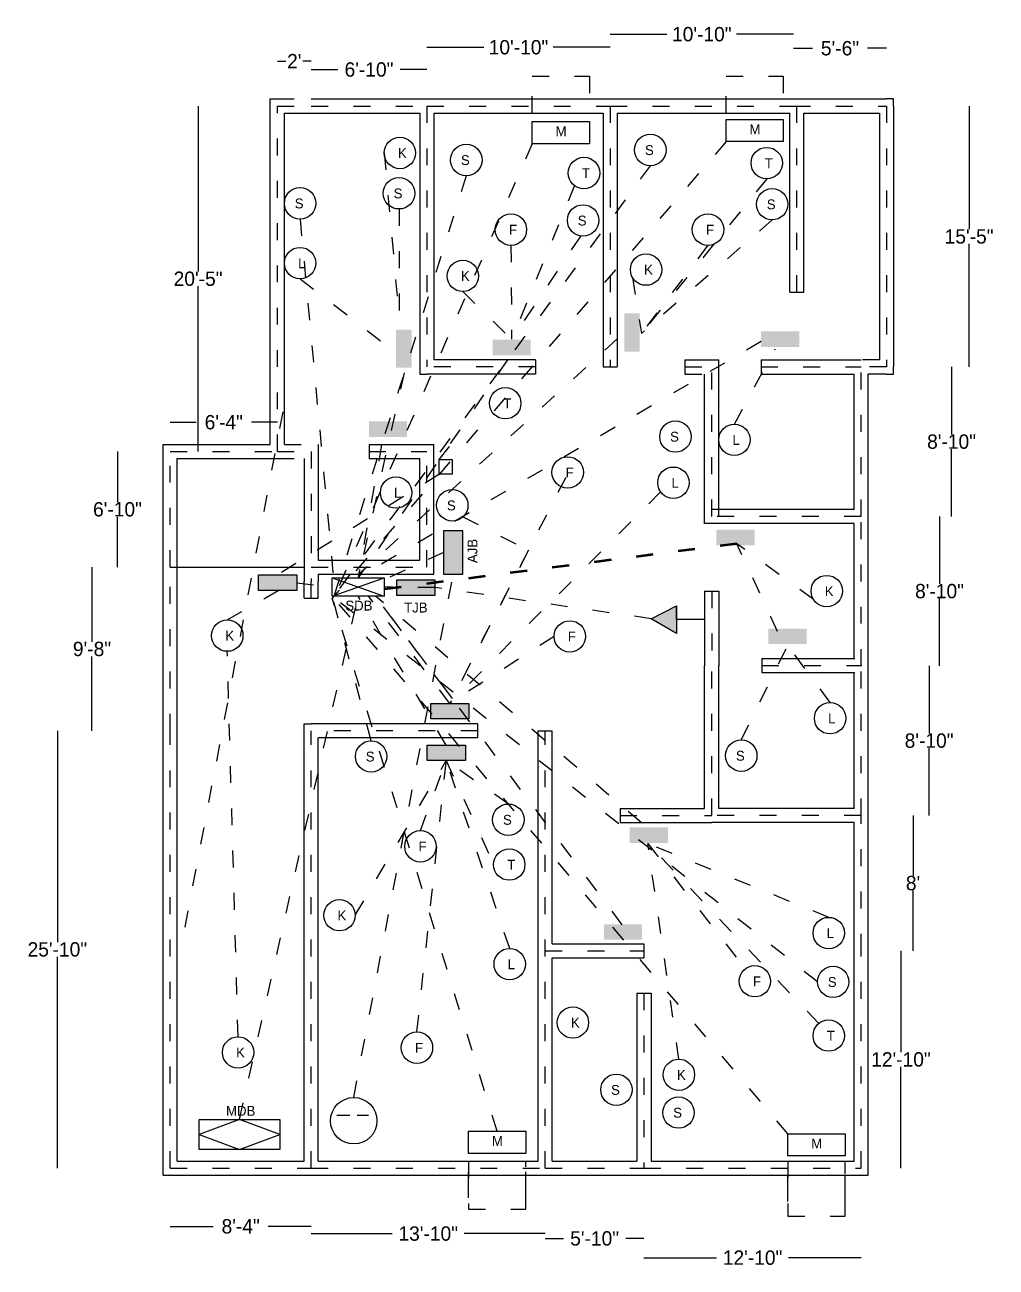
# Model space of a CAD drawing. Header units: inches. Extents: x -123 to 1465, y -60 to 833.
# Drawn here: x 776 to 1465, y -48 to 833 of the extents above; entities that cross this region are included whole.
import ezdxf

# ---------------------------------------------------------------- set-up
doc = ezdxf.new("R2010")
doc.units = ezdxf.units.IN
doc.header["$MEASUREMENT"] = 0
doc.linetypes.add('ACAD_ISO03W100', pattern=[30, 12, -18])
doc.dimstyles.get("Standard").update_dxf_attribs({"dimtxt": 10.18, "dimasz": 0.18, "dimexe": 0.18, "dimexo": 0.0625, "dimgap": 0.09, "dimtad": 0, "dimtih": 1, "dimtoh": 1, "dimdec": 0, "dimzin": 0, "dimdsep": 46, "dimlunit": 3, "dimtxsty": 'Standard', "dimblk": 'NONE', "dimcen": 0.09, "dimse1": 1, "dimse2": 1, "dimadec": 0, "dimazin": 0, "dimtfac": 1, "dimtdec": 0, "dimtofl": 0, "dimtmove": 0, "dimatfit": 3, "dimldrblk": 'NONE', "dimfxl": 1, "dimtolj": 1, "dimtzin": 0, "dimarcsym": 0})

# ---------------------------------------------------------------- blocks, each defined once
blk = doc.blocks.new('*D73')
at = {"color": 0, "lineweight": -2}
for p, q in [((842.08, 530.19), (842.08, 494.37)), ((842.08, 448.19), (842.08, 484.01))]:
    blk.add_line(p, q, dxfattribs=at)
at = {"layer": 'Defpoints', "color": 0}
for p in [(879.46, 530.19), (842.08, 448.19), (879.46, 448.19)]:
    blk.add_point(p, dxfattribs=at)
at = {"color": 0, "insert": (842.08, 489.19), "char_height": 10.18, "attachment_point": 5}
blk.add_mtext('\\A1;6\'-10"', dxfattribs=at)
blk = doc.blocks.new('_None')
blk = doc.blocks.new('*D74')
at = {"color": 0, "lineweight": -2}
for p, q in [((824.01, 448.19), (824.01, 395.37)), ((824.01, 332.19), (824.01, 385.01))]:
    blk.add_line(p, q, dxfattribs=at)
at = {"layer": 'Defpoints', "color": 0}
for p in [(879.46, 448.19), (824.01, 332.19), (879.46, 332.19)]:
    blk.add_point(p, dxfattribs=at)
at = {"color": 0, "insert": (824.01, 390.19), "char_height": 10.18, "attachment_point": 5}
blk.add_mtext('\\A1;9\'-8"', dxfattribs=at)
blk = doc.blocks.new('*D75')
at = {"color": 0, "lineweight": -2}
for p, q in [((799.44, 332.19), (799.44, 182.37)), ((799.44, 22.19), (799.44, 172.01))]:
    blk.add_line(p, q, dxfattribs=at)
at = {"layer": 'Defpoints', "color": 0}
for p in [(879.46, 332.19), (799.44, 22.19), (879.46, 22.19)]:
    blk.add_point(p, dxfattribs=at)
at = {"color": 0, "insert": (799.44, 177.19), "char_height": 10.18, "attachment_point": 5}
blk.add_mtext('\\A1;25\'-10"', dxfattribs=at)
blk = doc.blocks.new('*D76')
at = {"color": 0, "lineweight": -2}
for p, q in [((879.46, -19.18), (909.86, -19.18)), ((979.46, -19.18), (949.06, -19.18))]:
    blk.add_line(p, q, dxfattribs=at)
at = {"layer": 'Defpoints', "color": 0}
for p in [(879.46, 22.19), (979.46, 22.19), (979.46, -19.18)]:
    blk.add_point(p, dxfattribs=at)
at = {"color": 0, "insert": (929.46, -19.18), "char_height": 10.18, "attachment_point": 5}
blk.add_mtext('\\A1;8\'-4"', dxfattribs=at)
blk = doc.blocks.new('*D77')
at = {"color": 0, "lineweight": -2}
for p, q in [((979.46, -24.3), (1036.92, -24.3)), ((1145.46, -24.3), (1088, -24.3))]:
    blk.add_line(p, q, dxfattribs=at)
at = {"layer": 'Defpoints', "color": 0}
for p in [(979.46, 22.19), (1145.46, 22.19), (1145.46, -24.3)]:
    blk.add_point(p, dxfattribs=at)
at = {"color": 0, "insert": (1062.46, -24.3), "char_height": 10.18, "attachment_point": 5}
blk.add_mtext('\\A1;13\'-10"', dxfattribs=at)
blk = doc.blocks.new('*D78')
at = {"color": 0, "lineweight": -2}
for p, q in [((1145.46, -27.72), (1158.31, -27.72)), ((1215.46, -27.72), (1202.6, -27.72))]:
    blk.add_line(p, q, dxfattribs=at)
at = {"layer": 'Defpoints', "color": 0}
for p in [(1145.46, 22.19), (1215.46, 22.19), (1215.46, -27.72)]:
    blk.add_point(p, dxfattribs=at)
at = {"color": 0, "insert": (1180.46, -27.72), "char_height": 10.18, "attachment_point": 5}
blk.add_mtext('\\A1;5\'-10"', dxfattribs=at)
blk = doc.blocks.new('*D79')
at = {"color": 0, "lineweight": -2}
for p, q in [((1215.46, -41.38), (1266.92, -41.38)), ((1369.46, -41.38), (1318, -41.38))]:
    blk.add_line(p, q, dxfattribs=at)
at = {"layer": 'Defpoints', "color": 0}
for p in [(1369.46, 22.19), (1215.46, 17.19), (1369.46, -41.38)]:
    blk.add_point(p, dxfattribs=at)
at = {"color": 0, "insert": (1292.46, -41.38), "char_height": 10.18, "attachment_point": 5}
blk.add_mtext('\\A1;12\'-10"', dxfattribs=at)
blk = doc.blocks.new('*D80')
at = {"color": 0, "lineweight": -2}
for p, q in [((1397.7, 176.19), (1397.7, 104.37)), ((1397.7, 22.19), (1397.7, 94.01))]:
    blk.add_line(p, q, dxfattribs=at)
at = {"layer": 'Defpoints', "color": 0}
for p in [(1369.46, 176.19), (1397.7, 176.19), (1369.46, 22.19)]:
    blk.add_point(p, dxfattribs=at)
at = {"color": 0, "insert": (1397.7, 99.19), "char_height": 10.18, "attachment_point": 5}
blk.add_mtext('\\A1;12\'-10"', dxfattribs=at)
blk = doc.blocks.new('*D81')
at = {"color": 0, "lineweight": -2}
for p, q in [((1406.25, 272.19), (1406.25, 229.37)), ((1406.25, 176.19), (1406.25, 219.01))]:
    blk.add_line(p, q, dxfattribs=at)
at = {"layer": 'Defpoints', "color": 0}
for p in [(1369.46, 272.19), (1406.25, 272.19), (1369.46, 176.19)]:
    blk.add_point(p, dxfattribs=at)
at = {"color": 0, "insert": (1406.25, 224.19), "char_height": 10.18, "attachment_point": 5}
blk.add_mtext("\\A1;8'", dxfattribs=at)
blk = doc.blocks.new('*D82')
at = {"color": 0, "lineweight": -2}
for p, q in [((1417.65, 378.19), (1417.65, 330.37)), ((1417.65, 272.19), (1417.65, 320.01))]:
    blk.add_line(p, q, dxfattribs=at)
at = {"layer": 'Defpoints', "color": 0}
for p in [(1369.46, 378.19), (1417.65, 378.19), (1369.46, 272.19)]:
    blk.add_point(p, dxfattribs=at)
at = {"color": 0, "insert": (1417.65, 325.19), "char_height": 10.18, "attachment_point": 5}
blk.add_mtext('\\A1;8\'-10"', dxfattribs=at)
blk = doc.blocks.new('*D83')
at = {"color": 0, "lineweight": -2}
for p, q in [((1425.05, 484.19), (1425.05, 436.37)), ((1425.05, 378.19), (1425.05, 426.01))]:
    blk.add_line(p, q, dxfattribs=at)
at = {"layer": 'Defpoints', "color": 0}
for p in [(1369.46, 484.19), (1425.05, 484.19), (1369.46, 378.19)]:
    blk.add_point(p, dxfattribs=at)
at = {"color": 0, "insert": (1425.05, 431.19), "char_height": 10.18, "attachment_point": 5}
blk.add_mtext('\\A1;8\'-10"', dxfattribs=at)
blk = doc.blocks.new('*D84')
at = {"color": 0, "lineweight": -2}
for p, q in [((1433.58, 590.19), (1433.58, 542.37)), ((1433.58, 484.19), (1433.58, 532.01))]:
    blk.add_line(p, q, dxfattribs=at)
at = {"layer": 'Defpoints', "color": 0}
for p in [(1369.46, 590.19), (1433.58, 590.19), (1369.46, 484.19)]:
    blk.add_point(p, dxfattribs=at)
at = {"color": 0, "insert": (1433.58, 537.19), "char_height": 10.18, "attachment_point": 5}
blk.add_mtext('\\A1;8\'-10"', dxfattribs=at)
blk = doc.blocks.new('*D85')
at = {"color": 0, "lineweight": -2}
for p, q in [((1446.01, 775.19), (1446.01, 687.87)), ((1446.01, 590.19), (1446.01, 677.51))]:
    blk.add_line(p, q, dxfattribs=at)
at = {"layer": 'Defpoints', "color": 0}
for p in [(1387.46, 775.19), (1387.46, 590.19), (1446.01, 590.19)]:
    blk.add_point(p, dxfattribs=at)
at = {"color": 0, "insert": (1446.01, 682.69), "char_height": 10.18, "attachment_point": 5}
blk.add_mtext('\\A1;15\'-5"', dxfattribs=at)
blk = doc.blocks.new('*D86')
at = {"color": 0, "lineweight": -2}
for p, q in [((1321.46, 816.12), (1334.86, 816.12)), ((1387.46, 816.12), (1374.06, 816.12))]:
    blk.add_line(p, q, dxfattribs=at)
at = {"layer": 'Defpoints', "color": 0}
for p in [(1387.46, 816.12), (1321.46, 775.19), (1387.46, 775.19)]:
    blk.add_point(p, dxfattribs=at)
at = {"color": 0, "insert": (1354.46, 816.12), "char_height": 10.18, "attachment_point": 5}
blk.add_mtext('\\A1;5\'-6"', dxfattribs=at)
blk = doc.blocks.new('*D87')
at = {"color": 0, "lineweight": -2}
for p, q in [((1191.46, 826.07), (1231.77, 826.07)), ((1321.46, 826.07), (1281.15, 826.07))]:
    blk.add_line(p, q, dxfattribs=at)
at = {"layer": 'Defpoints', "color": 0}
for p in [(1191.46, 826.07), (1191.46, 775.19), (1321.46, 775.19)]:
    blk.add_point(p, dxfattribs=at)
at = {"color": 0, "insert": (1256.46, 826.07), "char_height": 10.18, "attachment_point": 5}
blk.add_mtext('\\A1;10\'-10"', dxfattribs=at)
blk = doc.blocks.new('*D88')
at = {"color": 0, "lineweight": -2}
for p, q in [((1061.46, 816.81), (1101.77, 816.81)), ((1191.46, 816.81), (1151.15, 816.81))]:
    blk.add_line(p, q, dxfattribs=at)
at = {"layer": 'Defpoints', "color": 0}
for p in [(1061.46, 816.81), (1061.46, 775.19), (1191.46, 775.19)]:
    blk.add_point(p, dxfattribs=at)
at = {"color": 0, "insert": (1126.46, 816.81), "char_height": 10.18, "attachment_point": 5}
blk.add_mtext('\\A1;10\'-10"', dxfattribs=at)
blk = doc.blocks.new('*D89')
at = {"color": 0, "lineweight": -2}
for p, q in [((979.46, 801.04), (998.31, 801.04)), ((1061.46, 801.04), (1042.6, 801.04))]:
    blk.add_line(p, q, dxfattribs=at)
at = {"layer": 'Defpoints', "color": 0}
for p in [(979.46, 801.04), (979.46, 775.19), (1061.46, 775.19)]:
    blk.add_point(p, dxfattribs=at)
at = {"color": 0, "insert": (1020.46, 801.04), "char_height": 10.18, "attachment_point": 5}
blk.add_mtext('\\A1;6\'-10"', dxfattribs=at)
blk = doc.blocks.new('*D90')
at = {"color": 0, "lineweight": -2}
for p, q in [((955.46, 806.99), (961.43, 806.99)), ((979.46, 806.99), (973.49, 806.99))]:
    blk.add_line(p, q, dxfattribs=at)
at = {"layer": 'Defpoints', "color": 0}
for p in [(979.46, 806.99), (955.46, 775.19), (979.46, 775.19)]:
    blk.add_point(p, dxfattribs=at)
at = {"color": 0, "insert": (967.46, 806.99), "char_height": 10.18, "attachment_point": 5}
blk.add_mtext("\\A1;2'", dxfattribs=at)
blk = doc.blocks.new('*D91')
at = {"color": 0, "lineweight": -2}
for p, q in [((879.46, 550.97), (897.86, 550.97)), ((955.46, 550.97), (937.06, 550.97))]:
    blk.add_line(p, q, dxfattribs=at)
at = {"layer": 'Defpoints', "color": 0}
for p in [(955.46, 550.97), (879.46, 530.19), (955.46, 530.19)]:
    blk.add_point(p, dxfattribs=at)
at = {"color": 0, "insert": (917.46, 550.97), "char_height": 10.18, "attachment_point": 5}
blk.add_mtext('\\A1;6\'-4"', dxfattribs=at)
blk = doc.blocks.new('*D71')
at = {"color": 0, "lineweight": -2}
for p, q in [((899.24, 775.19), (899.24, 657.87)), ((899.24, 530.19), (899.24, 647.51))]:
    blk.add_line(p, q, dxfattribs=at)
at = {"layer": 'Defpoints', "color": 0}
for p in [(899.24, 775.19), (955.46, 775.19), (955.46, 530.19)]:
    blk.add_point(p, dxfattribs=at)
at = {"color": 0, "insert": (899.24, 652.69), "char_height": 10.18, "attachment_point": 5}
blk.add_mtext('\\A1;20\'-5"', dxfattribs=at)

msp = doc.modelspace()

# ---------------------------------------------------------------- hatches: boundary and pattern name
for color, points in [(8, [(1201.49, 628.14), (1201.49, 601.09), (1212.51, 601.09), (1212.51, 628.14)]), (8, [(1039.58, 616.63), (1039.58, 589.58), (1050.6, 589.58), (1050.6, 616.63)]), (8, [(1135.09, 609.43), (1108.04, 609.43), (1108.04, 598.41), (1135.09, 598.41)]), (8, [(1325.51, 615.34), (1298.46, 615.34), (1298.46, 604.32), (1325.51, 604.32)]), (8, [(1047.51, 551.59), (1020.46, 551.59), (1020.46, 540.57), (1047.51, 540.57)]), (4, [(1087.11, 473.93), (1073.25, 473.93), (1073.25, 443.36), (1087.11, 443.36)]), (8, [(1293.9, 474.8), (1266.85, 474.8), (1266.85, 463.78), (1293.9, 463.78)]), (8, [(969.17, 442.74), (942.12, 442.74), (942.12, 431.72), (969.17, 431.72)]), (74, [(1067.18, 439.22), (1040.13, 439.22), (1040.13, 428.2), (1067.18, 428.2)]), (256, [(1238.58, 420.87), (1220.58, 411.7), (1238.58, 401.31)]), (8, [(1330.79, 404.68), (1303.74, 404.68), (1303.74, 393.66), (1330.79, 393.66)]), (8, [(1091.29, 351.66), (1064.24, 351.66), (1064.24, 340.64), (1091.29, 340.64)]), (8, [(1088.78, 322.08), (1061.72, 322.08), (1061.72, 311.06), (1088.78, 311.06)]), (8, [(1232.39, 263.8), (1205.34, 263.8), (1205.34, 252.78), (1232.39, 252.78)]), (8, [(1214.17, 195.06), (1187.11, 195.06), (1187.11, 184.04), (1214.17, 184.04)])]:
    msp.add_hatch(color=color).paths.add_polyline_path(points)

# ---------------------------------------------------------------- linework, layer by layer
at = {"linetype": 'ACAD_ISO03W100'}
for p, q in [((1136.23, 770.19), (1136.23, 796.29)), ((1136.23, 796.29), (1176.79, 796.29)), ((1176.79, 796.29), (1176.79, 770.19)), ((1273.71, 770.19), (1273.71, 796.29)), ((1273.71, 796.29), (1314.28, 796.29)), ((1314.28, 796.29), (1314.28, 770.19)), ((955.46, 780.19), (979.46, 780.19)), ((955.46, 530.19), (955.46, 775.19)), ((955.46, 775.19), (979.46, 775.19)), ((979.46, 775.19), (1061.46, 775.19)), ((1061.46, 775.19), (1191.46, 775.19)), ((1061.46, 775.19), (1061.46, 590.19)), ((1191.46, 775.19), (1321.46, 775.19)), ((1191.46, 775.19), (1191.46, 590.19)), ((1321.46, 775.19), (1387.46, 775.19)), ((1323.88, 643.19), (1323.88, 775.19)), ((1387.46, 775.19), (1387.46, 590.19)), ((1031.22, 741.9), (1041.73, 625.9)), ((1302.52, 723.59), (1213.64, 613.99)), ((1166.2, 718.82), (1121.56, 609.78)), ((1041.73, 702.2), (1041.73, 617.04)), ((1306.34, 694.44), (1213.64, 613.99)), ((1170.58, 683.09), (1121.56, 609.78)), ((1121.12, 676.43), (1121.56, 609.78)), ((1260.85, 676.43), (1213.64, 613.99)), ((971.58, 652.69), (1036.61, 602.62)), ((1207.39, 653.5), (1213.64, 613.99)), ((1087.01, 643.63), (1121.56, 609.78)), ((1279.58, 549.65), (1308.5, 603)), ((1138.46, 590.19), (1061.46, 590.19)), ((1244.46, 595.19), (1263.46, 595.19)), ((1244.46, 590.19), (1263.46, 590.19)), ((1263.46, 484.19), (1263.46, 590.19)), ((1298.46, 590.19), (1369.46, 590.19)), ((1382.46, 595.19), (1369.46, 595.19)), ((1369.46, 484.19), (1369.46, 590.19)), ((1387.46, 590.19), (1369.46, 590.19)), ((1244.46, 585.19), (1258.46, 585.19)), ((1387.46, 585.19), (1374.46, 585.19)), ((879.46, 448.19), (879.46, 530.19)), ((879.46, 530.19), (955.46, 530.19)), ((955.46, 530.19), (979.46, 530.19)), ((960.46, 535.19), (984.46, 535.19)), ((979.46, 530.19), (979.46, 438.19)), ((979.46, 530.19), (979.46, 448.19)), ((1020.46, 530.19), (1061.46, 530.19)), ((1061.46, 448.19), (1061.46, 530.19)), ((955.46, 525.19), (974.46, 525.19)), ((1070.36, 514.24), (955.65, 442.74)), ((1159.94, 511.83), (1077.77, 351.66)), ((1227.25, 501.71), (1077.77, 351.66)), ((1087.11, 483.97), (1133.45, 460.2)), ((1369.46, 484.19), (1263.46, 484.19)), ((1369.46, 378.19), (1369.46, 484.19)), ((1133.45, 460.2), (1077.77, 351.66)), ((1335.62, 425.39), (1281.33, 464.87)), ((879.46, 332.19), (879.46, 448.19)), ((979.46, 448.19), (1061.46, 448.19)), ((919.96, 410.82), (956.15, 431.72)), ((969.17, 437.23), (994.33, 434.2)), ((974.46, 426.19), (974.46, 438.19)), ((979.46, 426.19), (979.46, 438.19)), ((984.46, 426.19), (984.46, 438.19)), ((974.46, 426.19), (984.46, 426.19)), ((1263.46, 431.19), (1263.46, 378.19)), ((1151.71, 399.14), (1077.77, 351.66)), ((927.63, 115.31), (919.96, 388.57)), ((1284.47, 325.74), (1317.41, 392.87)), ((1347.42, 352.24), (1317.41, 392.87)), ((1263.46, 272.19), (1263.46, 378.19)), ((1298.99, 378.45), (1369.99, 378.45)), ((1369.46, 272.19), (1369.46, 378.19)), ((879.46, 22.19), (879.46, 332.19)), ((979.46, 22.19), (979.46, 332.19)), ((1097.46, 332.19), (979.46, 332.19)), ((1145.46, 22.19), (1145.46, 332.19)), ((1010.65, 201.43), (1075.25, 311.06)), ((1054.47, 118.69), (1075.25, 311.06)), ((1056.94, 261.42), (1075.25, 311.06)), ((1075.25, 311.06), (1108.82, 237.35)), ((1120.23, 177.92), (1075.25, 311.06)), ((1119.27, 280.31), (1075.25, 311.06)), ((1198.46, 272.19), (1263.46, 272.19)), ((1369.46, 272.19), (1263.46, 272.19)), ((1263.46, 272.19), (1263.46, 272.19)), ((1369.46, 176.19), (1369.46, 272.19)), ((1240.21, 99.46), (1218.18, 252.26)), ((1218.18, 252.26), (1287.24, 163.44)), ((1346.46, 199.96), (1218.18, 252.26)), ((1339.34, 124.67), (1218.18, 252.26)), ((1145.46, 22.19), (1145.46, 176.19)), ((1145.46, 176.19), (1215.46, 176.19)), ((1369.46, 22.19), (1369.46, 176.19)), ((1215.46, 146.19), (1215.46, 22.19)), ((1091.06, 27.19), (1091.06, -6.83)), ((1131.62, -6.83), (1131.62, 27.19)), ((1317.51, 27.19), (1317.51, -11.9)), ((1358.08, -11.9), (1358.08, 27.19)), ((879.46, 22.19), (979.46, 22.19)), ((979.46, 22.19), (1145.46, 22.19)), ((1145.46, 22.19), (1215.46, 22.19)), ((1215.46, 22.19), (1369.46, 22.19)), ((1091.06, -6.83), (1131.62, -6.83)), ((1317.51, -11.9), (1358.08, -11.9))]:
    msp.add_line(p, q, dxfattribs=at)
for p, q in [((950.46, 775.19), (950.46, 780.19)), ((950.46, 780.19), (955.46, 780.19)), ((950.46, 535.19), (950.46, 775.19)), ((979.46, 780.19), (1061.46, 780.19)), ((1061.46, 780.19), (1191.46, 780.19)), ((1191.46, 780.19), (1321.46, 780.19)), ((1321.46, 780.19), (1387.46, 780.19)), ((1392.46, 780.19), (1387.46, 780.19)), ((1392.46, 775.19), (1392.46, 780.19)), ((1392.46, 775.19), (1392.46, 590.19)), ((960.46, 535.19), (960.46, 770.19)), ((960.46, 770.19), (979.46, 770.19)), ((979.46, 770.19), (1056.46, 770.19)), ((1056.46, 770.19), (1056.46, 590.19)), ((1066.46, 770.19), (1186.46, 770.19)), ((1066.46, 770.19), (1066.46, 595.19)), ((1186.46, 770.19), (1186.46, 590.19)), ((1196.46, 770.19), (1318.88, 770.19)), ((1196.46, 770.19), (1196.46, 590.19)), ((1318.88, 643.19), (1318.88, 770.19)), ((1328.88, 770.19), (1382.46, 770.19)), ((1328.88, 643.19), (1328.88, 770.19)), ((1382.46, 770.19), (1382.46, 595.19)), ((1318.88, 643.19), (1328.88, 643.19)), ((1056.46, 590.19), (1056.46, 585.19)), ((1138.46, 595.19), (1066.46, 595.19)), ((1138.46, 595.19), (1138.46, 585.19)), ((1186.46, 590.19), (1196.46, 590.19)), ((1244.46, 595.19), (1268.46, 595.19)), ((1244.46, 595.19), (1244.46, 585.19)), ((1268.46, 484.19), (1268.46, 595.19)), ((1298.46, 595.19), (1369.46, 595.19)), ((1298.46, 595.19), (1298.46, 585.19)), ((1392.46, 585.19), (1392.46, 590.19)), ((1056.46, 585.19), (1061.46, 585.19)), ((1138.46, 585.19), (1061.46, 585.19)), ((1258.46, 479.19), (1258.46, 585.19)), ((1298.46, 585.19), (1364.46, 585.19)), ((1364.46, 489.19), (1364.46, 585.19)), ((1374.46, 484.19), (1374.46, 585.19)), ((1387.46, 585.19), (1374.46, 585.19)), ((1387.46, 585.19), (1392.46, 585.19)), ((874.46, 448.19), (874.46, 535.19)), ((874.46, 535.19), (950.46, 535.19)), ((984.46, 535.19), (984.46, 453.19)), ((984.46, 530.19), (984.46, 453.19)), ((1020.46, 535.19), (1066.46, 535.19)), ((1020.46, 535.19), (1020.46, 525.19)), ((1066.46, 448.19), (1066.46, 535.19)), ((1070.29, 524.58), (1077.56, 533.7)), ((884.46, 448.19), (884.46, 525.19)), ((884.46, 525.19), (955.46, 525.19)), ((974.46, 525.19), (974.46, 448.19)), ((1020.46, 525.19), (1056.46, 525.19)), ((1056.46, 453.19), (1056.46, 525.19)), ((1364.46, 489.19), (1263.46, 489.19)), ((1364.46, 479.19), (1258.46, 479.19)), ((1364.46, 383.19), (1364.46, 479.19)), ((1374.46, 378.19), (1374.46, 484.19)), ((984.46, 453.19), (1056.46, 453.19)), ((874.46, 332.19), (874.46, 448.19)), ((879.46, 448.19), (974.46, 448.19)), ((884.46, 332.19), (884.46, 448.19)), ((984.46, 443.19), (984.46, 438.19)), ((984.46, 443.19), (1061.46, 443.19)), ((994.33, 440.64), (1031.12, 427.77)), ((994.33, 427.77), (1031.12, 440.64)), ((1061.46, 443.19), (1066.46, 443.19)), ((1066.46, 443.19), (1066.46, 448.19)), ((1258.46, 431.19), (1258.46, 378.19)), ((1258.46, 431.19), (1268.46, 431.19)), ((1268.46, 431.19), (1268.46, 378.19)), ((1220.58, 411.7), (1238.58, 420.87)), ((1238.58, 411.09), (1238.58, 420.87)), ((1238.58, 420.87), (1238.58, 401.31)), ((1238.58, 401.31), (1220.58, 411.7)), ((1258.46, 411.09), (1238.58, 411.09)), ((1298.99, 383.45), (1364.99, 383.45)), ((1298.99, 383.45), (1298.99, 373.45)), ((1258.46, 277.19), (1258.46, 378.19)), ((1268.46, 277.19), (1268.46, 378.19)), ((1298.99, 373.45), (1364.99, 373.45)), ((1364.46, 277.19), (1364.46, 373.19)), ((1374.46, 272.19), (1374.46, 378.19)), ((974.46, 332.19), (974.46, 337.19)), ((974.46, 337.19), (979.46, 337.19)), ((1097.46, 337.19), (979.46, 337.19)), ((1097.46, 337.19), (1097.46, 327.19)), ((874.46, 17.19), (874.46, 332.19)), ((884.46, 27.19), (884.46, 332.19)), ((974.46, 27.19), (974.46, 332.19)), ((984.46, 27.19), (984.46, 327.19)), ((1097.46, 327.19), (984.46, 327.19)), ((1140.46, 27.19), (1140.46, 332.19)), ((1140.46, 332.19), (1150.46, 332.19)), ((1150.46, 181.19), (1150.46, 332.19)), ((1198.46, 277.19), (1258.46, 277.19)), ((1198.46, 277.19), (1198.46, 267.19)), ((1364.46, 277.19), (1268.46, 277.19)), ((1198.46, 267.19), (1263.46, 267.19)), ((1364.46, 267.19), (1263.46, 267.19)), ((1364.46, 176.19), (1364.46, 267.19)), ((1374.46, 176.19), (1374.46, 272.19)), ((1150.46, 181.19), (1215.46, 181.19)), ((1215.46, 181.19), (1215.46, 171.19)), ((1364.46, 27.19), (1364.46, 176.19)), ((1374.46, 22.19), (1374.46, 176.19)), ((1150.46, 27.19), (1150.46, 171.19)), ((1150.46, 171.19), (1215.46, 171.19)), ((1210.46, 146.19), (1210.46, 27.19)), ((1210.46, 146.19), (1220.46, 146.19)), ((1220.46, 146.19), (1220.46, 27.19)), ((928.59, 56.65), (899.98, 46.05)), ((957.19, 46.05), (928.59, 56.65)), ((997.69, 59.77), (1006.77, 59.77)), ((1012.13, 59.77), (1020.16, 59.77)), ((899.98, 46.05), (928.59, 35.45)), ((928.59, 35.45), (957.19, 46.05)), ((884.46, 27.19), (974.46, 27.19)), ((984.46, 27.19), (1140.46, 27.19)), ((1150.46, 27.19), (1210.46, 27.19)), ((1220.46, 27.19), (1364.46, 27.19)), ((1091.06, 1.1), (1091.06, 19.31)), ((1131.62, 1.04), (1131.62, 19.41)), ((1374.46, 17.19), (1374.46, 22.19)), ((874.46, 17.19), (979.46, 17.19)), ((979.46, 17.19), (1145.46, 17.19)), ((1145.46, 17.19), (1215.46, 17.19)), ((1215.46, 17.19), (1369.46, 17.19)), ((1317.51, -1.54), (1317.51, 17.19)), ((1358.08, -2.74), (1358.08, 17.19)), ((1369.46, 17.19), (1374.46, 17.19))]:
    msp.add_line(p, q)
at = {"color": 3, "linetype": 'ACAD_ISO03W100'}
for p, q in [((1273.71, 749.96), (994.39, 426.19)), ((1136.23, 748.49), (996.38, 428.49)), ((1219.95, 732.89), (994.39, 426.19)), ((1089.46, 725.8), (995.56, 427.77)), ((971.58, 695.07), (996.38, 428.49)), ((1021.96, 325.16), (994.33, 427.77)), ((1317.51, 46.54), (994.33, 427.77)), ((1338.48, 154.2), (994.33, 427.77)), ((1111.34, 48.31), (994.39, 426.19))]:
    msp.add_line(p, q, dxfattribs=at)
at = {"color": 1, "linetype": 'ACAD_ISO03W100'}
for p, q in [((1298.46, 608.14), (1012.72, 440.64)), ((1196.46, 610.09), (1013.3, 443.19)), ((1118.68, 595.19), (1012.72, 440.64)), ((1045.44, 586.09), (1012.72, 440.64)), ((1029.4, 535.19), (1012.72, 440.64)), ((1310.21, 402.62), (1281.33, 464.87)), ((1075.25, 322.08), (1012.72, 427.77)), ((1077.77, 351.66), (1020.06, 427.77)), ((1200.01, 194.75), (1024.99, 427.77)), ((1213.45, 267.19), (1024.99, 427.77)), ((1079.55, 355.13), (1027.46, 424.47))]:
    msp.add_line(p, q, dxfattribs=at)
at = {"color": 4, "linetype": 'ACAD_ISO03W100'}
for p, q in [((890.04, 192.88), (960.58, 564.02)), ((1073.25, 458.65), (1031.12, 439.22)), ((1009.64, 72.22), (1080.18, 443.36))]:
    msp.add_line(p, q, dxfattribs=at)
at = {"linetype": 'Continuous'}
msp.add_line((974.46, 525.19), (974.46, 438.19), dxfattribs=at)
at = {"color": 1, "linetype": 'ACAD_ISO03W100', "lineweight": 120}
msp.add_line((1281.33, 464.87), (1031.12, 432.58), dxfattribs=at)
at = {"color": 74, "linetype": 'ACAD_ISO03W100'}
for p, q in [((1067.18, 433.71), (1031.12, 434.2)), ((1220.58, 411.7), (1067.18, 433.71))]:
    msp.add_line(p, q, dxfattribs=at)
at = {"color": 205, "linetype": 'ACAD_ISO03W100'}
msp.add_line((928.59, 56.65), (1012.72, 427.77), dxfattribs=at)
for points in [[(1136.23, 764.23), (1176.79, 764.23), (1176.79, 748.49), (1136.23, 748.49)], [(1273.71, 765.7), (1314.28, 765.7), (1314.28, 749.96), (1273.71, 749.96)], [(1070.29, 524.58), (1079.49, 524.58), (1079.49, 514.24), (1070.29, 514.24)], [(1073.25, 443.36), (1087.11, 443.36), (1087.11, 473.93), (1073.25, 473.93)], [(942.12, 442.74), (969.17, 442.74), (969.17, 431.72), (942.12, 431.72)], [(994.33, 440.64), (1031.12, 440.64), (1031.12, 427.77), (994.33, 427.77)], [(1040.13, 439.22), (1067.18, 439.22), (1067.18, 428.2), (1040.13, 428.2)], [(1064.24, 351.66), (1091.29, 351.66), (1091.29, 340.64), (1064.24, 340.64)], [(1061.72, 322.08), (1088.78, 322.08), (1088.78, 311.06), (1061.72, 311.06)], [(899.98, 56.65), (957.19, 56.65), (957.19, 35.45), (899.98, 35.45)], [(1091.06, 48.31), (1131.62, 48.31), (1131.62, 32.56), (1091.06, 32.56)], [(1317.51, 46.54), (1358.08, 46.54), (1358.08, 30.8), (1317.51, 30.8)]]:
    msp.add_lwpolyline(points, close=True)
for centre, radius in [((1042.34, 741.9), 11.13), ((1219.95, 744.02), 11.13), ((1089.46, 736.92), 11.13), ((1302.52, 734.72), 11.13), ((1172.91, 727.69), 11.13), ((1041.73, 713.32), 11.13), ((971.58, 706.2), 11.13), ((1306.34, 705.56), 11.13), ((1172.28, 694.08), 11.13), ((1121.12, 687.55), 11.13), ((1260.85, 687.55), 11.13), ((971.58, 663.81), 11.13), ((1216.94, 659.2), 11.13), ((1087.01, 654.75), 11.13), ((1117.09, 564.45), 11.13), ((1237.76, 540.84), 11.13), ((1279.58, 538.53), 11.13), ((1161.35, 515.42), 11.13), ((1039.65, 501.12), 11.13), ((1236.34, 508.12), 11.13), ((1079.52, 492.1), 11.13), ((1345.06, 431.28), 11.13), ((919.96, 399.7), 11.13), ((1162.84, 399.14), 11.13), ((1347.42, 341.11), 11.13), ((1021.96, 314.04), 11.13), ((1284.47, 314.61), 11.13), ((1119.27, 269.19), 11.13), ((1056.94, 250.3), 11.13), ((1119.94, 237.35), 11.13), ((999.52, 201.43), 11.13), ((1346.46, 188.83), 11.13), ((1120.23, 166.79), 11.13), ((1294.07, 154.66), 11.13), ((1349.6, 154.2), 11.13), ((1165.04, 125.36), 11.13), ((1346.49, 116.14), 11.13), ((927.63, 104.18), 11.13), ((1054.47, 107.57), 11.13), ((1240.21, 88.34), 11.13), ((1195.92, 77.7), 11.13), ((1009.64, 55.75), 16.47), ((1239.96, 61.53), 11.13)]:
    msp.add_circle(centre, radius)

# ---------------------------------------------------------------- texts
at = {"char_height": 7, "attachment_point": 1}
for s, insert, width in [('M', (1152.79, 760.77), 22.4611), ('M', (1290.27, 762.24), 22.4611), ('K', (1040.94, 745.32), 17.6162), ('{\\C3;S}', (1085.67, 740.34), 17.6162), ('{\\C3;S}', (1216.16, 747.43), 17.6162), ('T', (1171.51, 731.1), 17.6162), ('T', (1301.12, 738.13), 17.6162), ('S', (1037.95, 716.73), 17.6162), ('{\\C3;S}', (967.8, 709.61), 17.6162), ('S', (1302.56, 708.97), 17.6162), ('S', (1168.49, 697.49), 17.6162), ('F', (1119.72, 690.97), 17.6162), ('F', (1259.45, 690.97), 17.6162), ('L', (970.18, 667.22), 17.6162), ('K', (1215.53, 662.61), 17.6162), ('K', (1085.61, 658.16), 17.6162), ('T', (1115.69, 567.86), 17.6162), ('{\\C3;S}', (1233.98, 544.25), 17.6162), ('L', (1278.18, 541.94), 17.6162), ('F', (1159.94, 518.83), 17.6162), ('L', (1234.93, 511.53), 17.6162), ('L', (1038.24, 504.53), 17.6162), ('S', (1075.73, 495.51), 17.6162), ('K', (1343.66, 434.69), 17.6162), ('SDB', (1003.66, 424.47), 35.8851), ('TJB', (1045.37, 423.09), 35.8851), ('K', (918.56, 403.11), 17.6162), ('F', (1161.43, 402.55), 17.6162), ('L', (1346.02, 344.53), 17.6162), ('{\\C3;S}', (1018.17, 317.45), 17.6162), ('S', (1280.69, 318.02), 17.6162), ('S', (1115.48, 272.6), 17.6162), ('F', (1055.53, 253.71), 17.6162), ('T', (1118.54, 240.76), 17.6162), ('K', (998.12, 204.84), 17.6162), ('L', (1345.06, 192.24), 17.6162), ('L', (1118.82, 170.2), 17.6162), ('F', (1292.67, 158.07), 17.6162), ('{\\C3;S}', (1345.82, 157.61), 17.6162), ('K', (1163.64, 128.77), 17.6162), ('T', (1345.08, 119.55), 17.6162), ('K', (926.22, 107.59), 17.6162), ('F', (1053.06, 110.98), 17.6162), ('K', (1238.8, 91.75), 17.6162), ('S', (1192.13, 81.11), 17.6162), ('MDB', (919.05, 66.26), 37.7101), ('S', (1236.18, 64.94), 17.6162), ('M', (1107.61, 44.84), 22.4611), ('M', (1334.07, 43.08), 22.4611)]:
    msp.add_mtext(s, dxfattribs=dict(at, insert=insert, width=width))
at = {"insert": (1090.32, 451.14), "char_height": 7, "width": 35.8851, "attachment_point": 1, "rotation": 90}
msp.add_mtext('AJB', dxfattribs=at)

# ---------------------------------------------------------------- dimensions: what is measured, and where the dimension line sits
for base, p1, p2, picture, middle in [((1191.46, 826.07), (1321.46, 775.19), (1191.46, 775.19), '*D87', (1256.46, 826.07)), ((1061.46, 816.81), (1191.46, 775.19), (1061.46, 775.19), '*D88', (1126.46, 816.81)), ((1387.46, 816.12), (1321.46, 775.19), (1387.46, 775.19), '*D86', (1354.46, 816.12)), ((979.46, 806.99), (955.46, 775.19), (979.46, 775.19), '*D90', (967.46, 806.99)), ((979.46, 801.04), (1061.46, 775.19), (979.46, 775.19), '*D89', (1020.46, 801.04)), ((955.46, 550.97), (879.46, 530.19), (955.46, 530.19), '*D91', (917.46, 550.97)), ((979.46, -19.18), (879.46, 22.19), (979.46, 22.19), '*D76', (929.46, -19.18)), ((1145.46, -24.3), (979.46, 22.19), (1145.46, 22.19), '*D77', (1062.46, -24.3)), ((1215.46, -27.72), (1145.46, 22.19), (1215.46, 22.19), '*D78', (1180.46, -27.72)), ((1369.46, -41.38), (1215.46, 17.19), (1369.46, 22.19), '*D79', (1292.46, -41.38))]:
    dim = msp.add_linear_dim(base=base, p1=p1, p2=p2, dimstyle='Standard')
    dim.commit()
    dim.dimension.update_dxf_attribs({"geometry": picture, "text_midpoint": middle})
for base, p1, p2, picture, middle in [((899.24, 775.19), (955.46, 530.19), (955.46, 775.19), '*D71', (899.24, 652.69)), ((1446.01, 590.19), (1387.46, 775.19), (1387.46, 590.19), '*D85', (1446.01, 682.69)), ((1433.58, 590.19), (1369.46, 484.19), (1369.46, 590.19), '*D84', (1433.58, 537.19)), ((842.08, 448.19), (879.46, 530.19), (879.46, 448.19), '*D73', (842.08, 489.19)), ((1425.05, 484.19), (1369.46, 378.19), (1369.46, 484.19), '*D83', (1425.05, 431.19)), ((824.01, 332.19), (879.46, 448.19), (879.46, 332.19), '*D74', (824.01, 390.19)), ((1417.65, 378.19), (1369.46, 272.19), (1369.46, 378.19), '*D82', (1417.65, 325.19)), ((799.44, 22.19), (879.46, 332.19), (879.46, 22.19), '*D75', (799.44, 177.19)), ((1406.25, 272.19), (1369.46, 176.19), (1369.46, 272.19), '*D81', (1406.25, 224.19)), ((1397.7, 176.19), (1369.46, 22.19), (1369.46, 176.19), '*D80', (1397.7, 99.19))]:
    dim = msp.add_linear_dim(base=base, p1=p1, p2=p2, angle=90, dimstyle='Standard')
    dim.commit()
    dim.dimension.update_dxf_attribs({"geometry": picture, "text_midpoint": middle})

doc.saveas('drawing.dxf')
